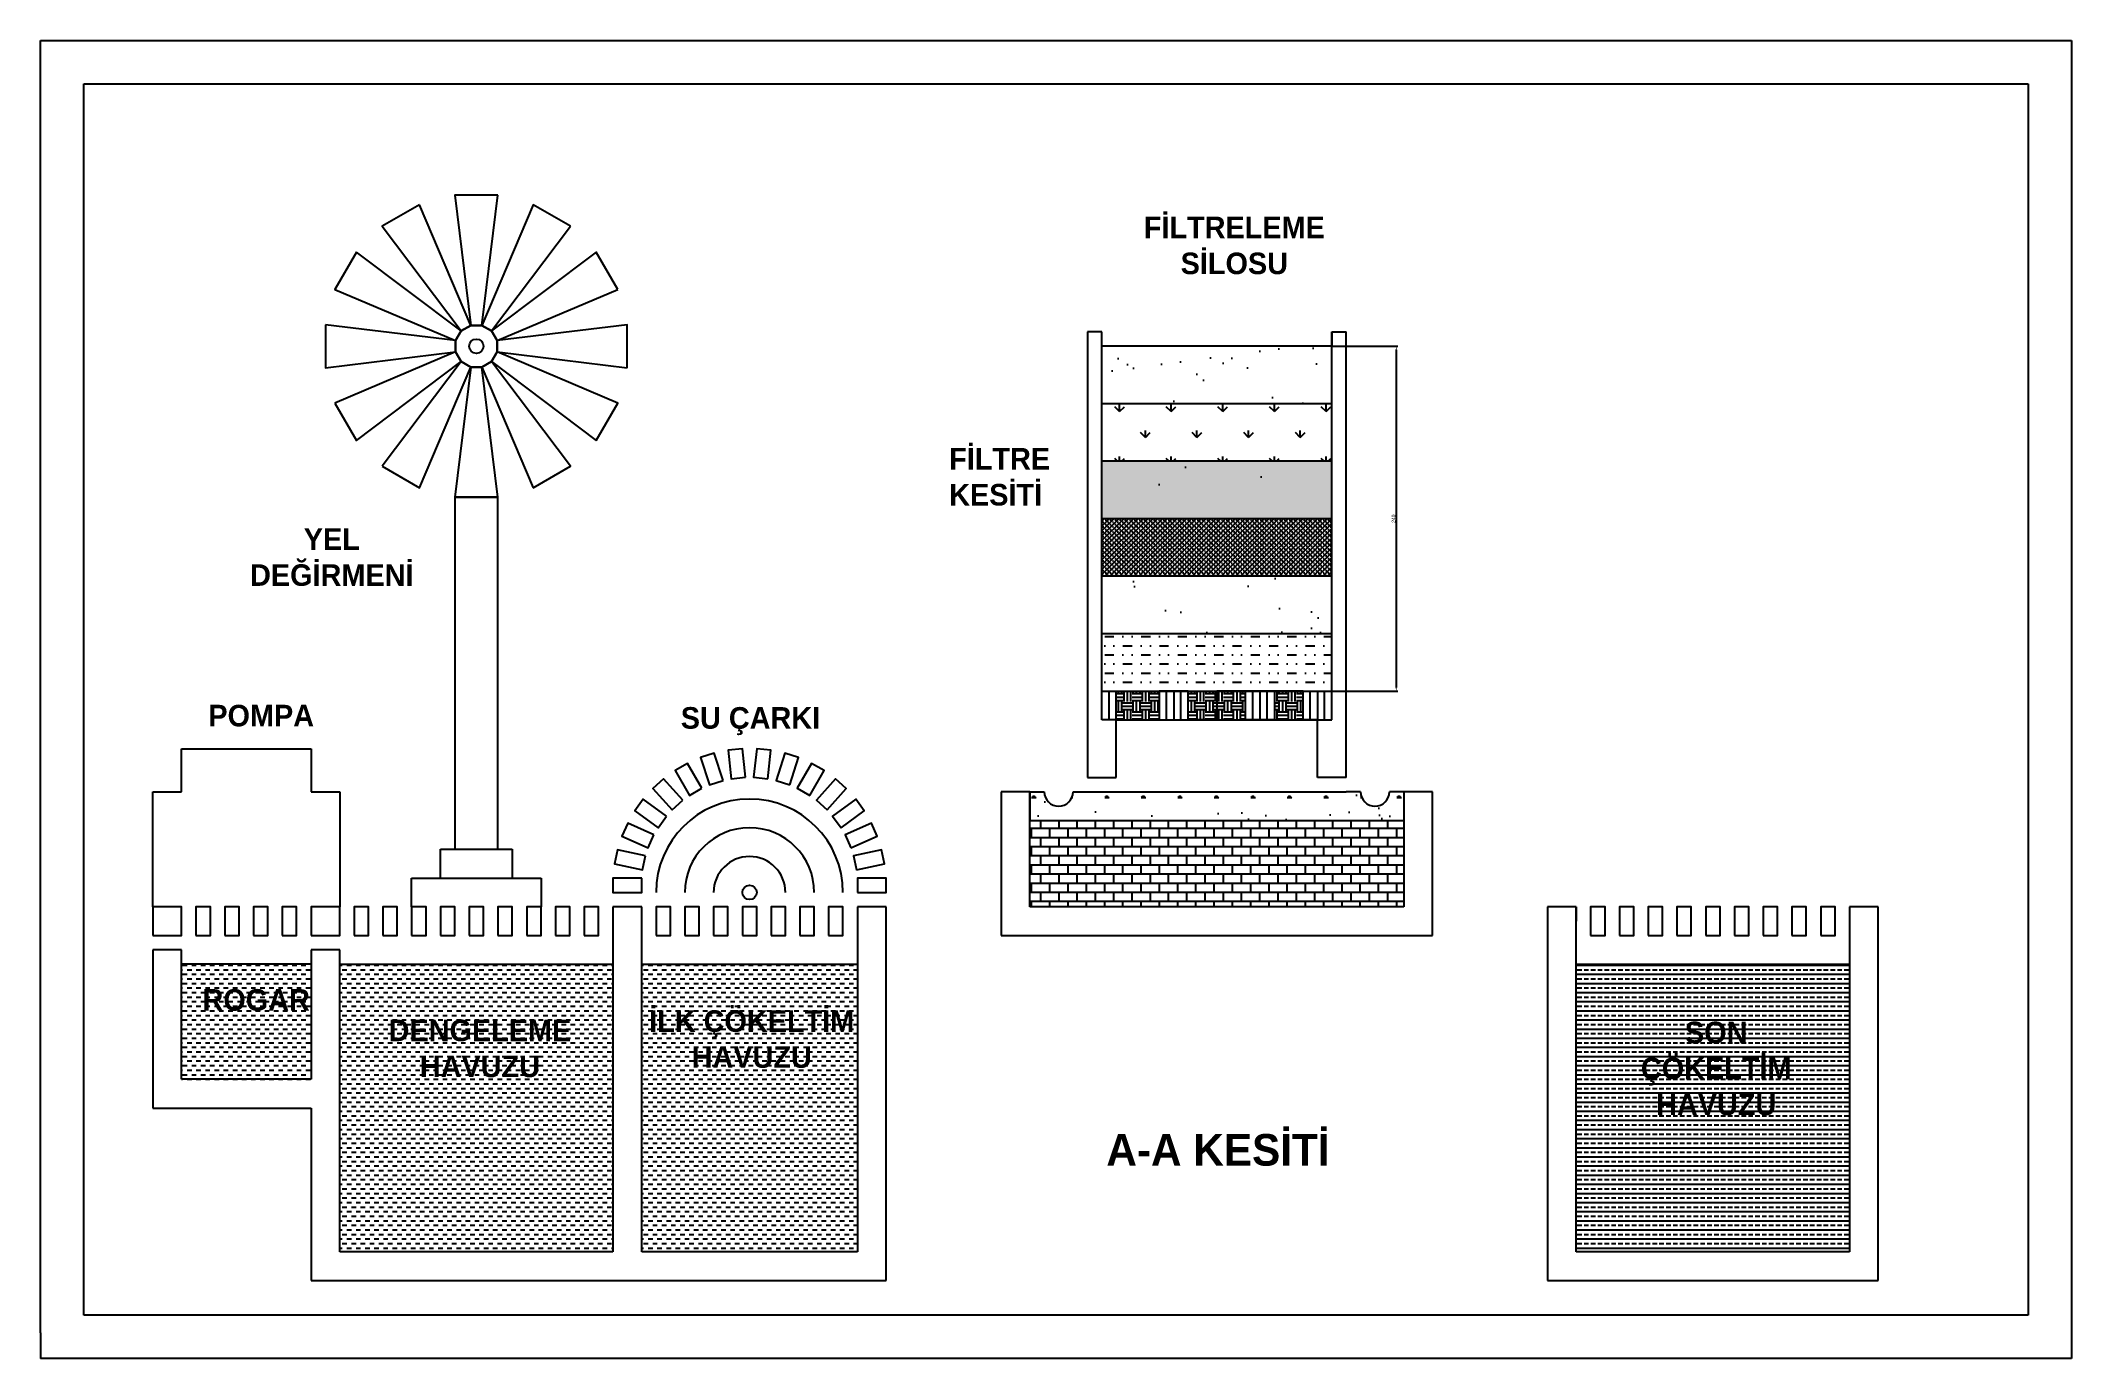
# Model space of a CAD drawing. Header units: millimetres. Extents: x 22 to 1434, y 6 to 923.
import ezdxf

# ---------------------------------------------------------------- set-up
doc = ezdxf.new("R2010")
doc.units = ezdxf.units.MM
doc.dimstyles.new('ISO-25', dxfattribs={"dimtxt": 2.5, "dimasz": 2.5, "dimexe": 1.25, "dimexo": 0.625, "dimtad": 1, "dimtxsty": 'Standard', "dimcen": 2.5, "dimadec": 0, "dimazin": 0, "dimtfac": 1, "dimtmove": 0, "dimatfit": 3, "dimfxl": 1, "dimarcsym": 0})

# ---------------------------------------------------------------- blocks, each defined once
blk = doc.blocks.new('*D10')
at = {"color": 0, "lineweight": -2}
for p, q in [((920.6, 710), (966, 710)), ((964.8, 707.5), (964.8, 472.5)), ((920.6, 470), (966, 470))]:
    blk.add_line(p, q, dxfattribs=at)
at = {"color": 0}
for points in [[(964.4, 707.5), (965.2, 707.5), (964.8, 710)], [(964.4, 472.5), (965.2, 472.5), (964.8, 470)]]:
    blk.add_solid(points, dxfattribs=at)
at = {"layer": 'Defpoints', "color": 0}
for p in [(920, 710), (920, 470), (964.8, 470)]:
    blk.add_point(p, dxfattribs=at)
at = {"color": 0, "insert": (962.9, 590), "char_height": 2.5, "attachment_point": 5, "rotation": 90}
blk.add_mtext('240', dxfattribs=at)

msp = doc.modelspace()

# ---------------------------------------------------------------- hatches: boundary and pattern name
h = msp.add_hatch()
h.set_pattern_fill('AR-SAND', color=256, style=0)
h.paths.add_polyline_path([(920, 710), (760, 710), (760, 670), (920, 670)])
h = msp.add_hatch()
h.set_pattern_fill('GRASS', color=256, style=0)
h.paths.add_polyline_path([(920, 670), (760, 670), (760, 630), (920, 630)])
h = msp.add_hatch()
h.set_pattern_fill('AR-CONC', color=256, style=0)
h.paths.add_polyline_path([(920, 630), (760, 630), (760, 590), (920, 590)])
h = msp.add_hatch()
h.set_pattern_fill('DOTS', color=256, style=0)
h.paths.add_polyline_path([(920, 630), (760, 630), (760, 590), (920, 590)])
h = msp.add_hatch()
h.set_pattern_fill('SACNCR', color=256, style=0)
h.paths.add_polyline_path([(920, 590), (760, 590), (760, 550), (920, 550)])
h = msp.add_hatch()
h.set_pattern_fill('AR-SAND', color=256, style=0)
h.paths.add_polyline_path([(920, 550), (760, 550), (760, 510), (920, 510)])
h = msp.add_hatch()
h.set_pattern_fill('MUDST', color=256, style=0)
h.paths.add_polyline_path([(920, 510), (760, 510), (760, 470), (920, 470)])
h = msp.add_hatch()
h.set_pattern_fill('EARTH', color=256, style=0)
h.paths.add_polyline_path([(800, 470), (770, 470), (770, 450), (800, 450)])
h.paths.add_polyline_path([(840, 470), (820, 470), (820, 450), (840, 450)])
h.paths.add_polyline_path([(860, 470), (840, 470), (840, 450), (860, 450)])
h.paths.add_polyline_path([(900, 470), (880, 470), (880, 450), (900, 450)])
h = msp.add_hatch()
h.set_pattern_fill('AR-CONC', color=256, style=0)
h.paths.add_polyline_path([(940, 400), (930, 400), (750, 400), (740, 400, -1), (720, 400), (710, 400), (710, 390), (710, 380), (970, 380), (970, 400), (960, 400, -1)])
h = msp.add_hatch()
h.set_pattern_fill('AR-SAND', color=256, style=0)
h.paths.add_polyline_path([(940, 400), (930, 400), (750, 400), (740, 400, -1), (720, 400), (710, 400), (710, 390), (710, 380), (970, 380), (970, 400), (960, 400, -1)])
h = msp.add_hatch()
h.set_pattern_fill('SWAMP', color=256, style=0)
h.paths.add_polyline_path([(970, 400), (960, 400, -1), (940, 400), (930, 400), (750, 400), (740, 400, -1), (720, 400), (710, 400), (710, 390), (710, 380), (970, 380)])
h = msp.add_hatch()
h.set_pattern_fill('BRICK', color=256, style=0)
h.paths.add_polyline_path([(970, 380), (710, 380), (710, 320), (970, 320)])
h = msp.add_hatch()
h.set_pattern_fill('DASH', color=256, style=0)
h.paths.add_polyline_path([(210, 280), (120, 280), (120, 200), (210, 200)])
h.paths.add_polyline_path([(420, 280), (230, 280), (230, 80), (420, 80)])
h = msp.add_hatch()
h.set_pattern_fill('DASH', color=256, style=0)
h.paths.add_polyline_path([(590, 280), (440, 280), (440, 80), (590, 80)])
h = msp.add_hatch()
h.set_pattern_fill('BRASS', color=256, style=0)
h.paths.add_polyline_path([(1280, 280), (1090, 280), (1090, 80), (1280, 80)])
h.paths.add_polyline_path([(1111.645, 243.816), (1263.014, 243.816), (1263.014, 190.913), (1111.645, 190.913)], flags=24)

# ---------------------------------------------------------------- linework, layer by layer
for p, q in [((21.929, 23.547), (21.929, 922.629)), ((21.929, 922.629), (1434.362, 922.629)), ((1434.362, 922.629), (1434.362, 23.547)), ((51.929, 892.629), (1404.362, 892.629)), ((51.929, 35.819), (51.929, 892.629)), ((1404.362, 892.629), (1404.362, 35.819)), ((760, 720), (750, 720)), ((750, 720), (750, 410)), ((750, 720), (750, 410)), ((760, 450), (760, 720)), ((920, 710), (760, 710)), ((920, 450), (920, 720)), ((920, 720), (930, 720)), ((920, 720), (920, 710)), ((930, 410), (930, 720)), ((920, 670), (760, 670)), ((920, 630), (760, 630)), ((340, 605), (310, 605)), ((310, 605), (310, 360)), ((340, 360), (340, 605)), ((920, 590), (760, 590)), ((920, 550), (760, 550)), ((920, 510), (760, 510)), ((760, 450), (760, 470)), ((760, 470), (920, 470)), ((760, 470), (765, 470)), ((765, 470), (765, 450)), ((770, 450), (770, 470)), ((820, 470), (800, 470)), ((800, 470), (800, 450)), ((805, 450), (805, 470)), ((805, 470), (810, 470)), ((810, 470), (810, 450)), ((815, 450), (815, 470)), ((820, 450), (820, 470)), ((860, 470), (840, 470)), ((840, 470), (840, 450)), ((900, 470), (860, 470)), ((860, 450), (860, 470)), ((865, 450), (865, 470)), ((865, 470), (870, 470)), ((870, 470), (870, 450)), ((875, 450), (875, 470)), ((900, 470), (880, 470)), ((880, 470), (880, 450)), ((900, 450), (900, 470)), ((905, 450), (905, 470)), ((905, 470), (910, 470)), ((910, 470), (910, 450)), ((915, 450), (915, 470)), ((770, 450), (760, 450)), ((770, 410), (770, 450)), ((770, 450), (910, 450)), ((800, 450), (805, 450)), ((810, 450), (815, 450)), ((840, 450), (820, 450)), ((880, 450), (860, 450)), ((860, 450), (865, 450)), ((870, 450), (875, 450)), ((910, 450), (900, 450)), ((900, 450), (905, 450)), ((910, 410), (910, 450)), ((910, 450), (920, 450)), ((910, 450), (915, 450)), ((120, 400), (120, 430)), ((120, 430), (210, 430)), ((210, 430), (210, 400)), ((750, 410), (770, 410)), ((930, 410), (910, 410)), ((100, 320), (100, 400)), ((100, 400), (120, 400)), ((210, 400), (230, 400)), ((230, 400), (230, 320)), ((710, 400), (690, 400)), ((690, 400), (690, 320)), ((710, 320), (710, 400)), ((710, 400), (710, 380)), ((710, 400), (720, 400)), ((710, 390), (710, 400)), ((740, 400), (750, 400)), ((750, 400), (930, 400)), ((940, 400), (930, 400)), ((970, 400), (960, 400)), ((990, 400), (970, 400)), ((970, 400), (970, 320)), ((990, 300), (990, 400)), ((710, 380), (970, 380)), ((300, 340), (300, 360)), ((300, 360), (350, 360)), ((310, 360), (340, 360)), ((350, 360), (350, 340)), ((280, 320), (280, 340)), ((280, 340), (300, 340)), ((300, 340), (350, 340)), ((350, 340), (370, 340)), ((370, 340), (370, 320)), ((440, 320), (420, 320)), ((420, 320), (420, 80)), ((440, 80), (440, 320)), ((610, 320), (590, 320)), ((590, 320), (590, 80)), ((610, 60), (610, 320)), ((690, 320), (690, 300)), ((970, 320), (710, 320)), ((990, 300), (990, 320)), ((1070, 320), (1070, 60)), ((1090, 320), (1070, 320)), ((1090, 80), (1090, 320)), ((1090, 320), (1090, 310)), ((1300, 320), (1280, 320)), ((1280, 320), (1280, 80)), ((1300, 60), (1300, 320)), ((690, 300), (990, 300)), ((100, 290), (100, 180)), ((120, 290), (100, 290)), ((120, 200), (120, 290)), ((230, 290), (210, 290)), ((210, 290), (210, 200)), ((230, 80), (230, 290)), ((210, 280), (120, 280)), ((230, 280), (420, 280)), ((440, 280), (590, 280)), ((1090, 280), (1280, 280)), ((210, 200), (120, 200)), ((100, 180), (210, 180)), ((210, 180), (210, 60)), ((420, 80), (230, 80)), ((590, 80), (440, 80)), ((1280, 80), (1090, 80)), ((210, 60), (610, 60)), ((1070, 60), (1300, 60)), ((1404.362, 35.819), (51.929, 35.819)), ((21.929, 23.547), (21.929, 5.819)), ((1434.362, 23.547), (1434.362, 5.819)), ((25.264, 5.819), (21.929, 5.819)), ((1434.362, 5.819), (25.264, 5.819))]:
    msp.add_line(p, q)
for points in [[(285.49, 808.433), (259.51, 793.433), (314.393, 720.607), (321.118, 724.489), (285.49, 808.433)], [(340, 815), (310, 815), (321.118, 724.489), (328.882, 724.489), (340, 815)], [(390.49, 793.433), (364.51, 808.433), (328.882, 724.489), (335.607, 720.607), (390.49, 793.433)], [(241.567, 775.49), (226.567, 749.51), (310.511, 713.882), (314.393, 720.607), (241.567, 775.49)], [(423.433, 749.51), (408.433, 775.49), (335.607, 720.607), (339.489, 713.882), (423.433, 749.51)], [(220, 725), (220, 695), (310.511, 706.118), (310.511, 713.882), (220, 725)], [(430, 695), (430, 725), (339.489, 713.882), (339.489, 706.118), (430, 695)], [(226.567, 670.49), (241.567, 644.51), (314.393, 699.393), (310.511, 706.118), (226.567, 670.49)], [(259.51, 626.567), (285.49, 611.567), (321.118, 695.511), (314.393, 699.393), (259.51, 626.567)], [(310, 605), (340, 605), (328.882, 695.511), (321.118, 695.511), (310, 605)], [(364.51, 611.567), (390.49, 626.567), (335.607, 699.393), (328.882, 695.511), (364.51, 611.567)], [(408.433, 644.51), (423.433, 670.49), (339.489, 706.118), (335.607, 699.393), (408.433, 644.51)]]:
    msp.add_lwpolyline(points)
for points in [[(321.118, 724.489), (314.393, 720.607), (310.511, 713.882), (310.511, 706.118), (314.393, 699.393), (321.118, 695.511), (328.882, 695.511), (335.607, 699.393), (339.489, 706.118), (339.489, 713.882), (335.607, 720.607), (328.882, 724.489)], [(496.579, 407.874), (490.399, 426.895), (480.888, 423.805), (487.068, 404.784)], [(512.133, 410.112), (510.042, 430.002), (500.097, 428.957), (502.188, 409.066)], [(527.812, 409.066), (529.903, 428.957), (519.958, 430.002), (517.867, 410.112)], [(542.932, 404.784), (549.112, 423.805), (539.601, 426.895), (533.421, 407.874)], [(481.83, 402.452), (471.83, 419.772), (463.17, 414.772), (473.17, 397.452)], [(556.83, 397.452), (566.83, 414.772), (558.17, 419.772), (548.17, 402.452)], [(468.531, 394.082), (455.148, 408.944), (447.717, 402.253), (461.099, 387.39)], [(568.901, 387.39), (582.283, 402.253), (574.852, 408.944), (561.469, 394.082)], [(457.263, 383.129), (441.082, 394.885), (435.204, 386.795), (451.385, 375.039)], [(578.615, 375.039), (594.796, 386.795), (588.918, 394.885), (572.737, 383.129)], [(448.518, 370.073), (430.247, 378.208), (426.179, 369.072), (444.45, 360.938)], [(585.55, 360.938), (603.821, 369.072), (599.753, 378.208), (581.482, 370.073)], [(442.678, 355.484), (423.116, 359.642), (421.036, 349.861), (440.599, 345.703)], [(589.401, 345.703), (608.964, 349.861), (606.884, 359.642), (587.322, 355.484)], [(440, 340), (420, 340), (420, 330), (440, 330)], [(590, 330), (610, 330), (610, 340), (590, 340)], [(100, 300), (120, 300), (120, 320), (100, 320)], [(100, 300), (120, 300), (120, 320), (100, 320)], [(130, 300), (140, 300), (140, 320), (130, 320)], [(150, 300), (160, 300), (160, 320), (150, 320)], [(170, 300), (180, 300), (180, 320), (170, 320)], [(190, 300), (200, 300), (200, 320), (190, 320)], [(210, 300), (230, 300), (230, 320), (210, 320)], [(240, 300), (250, 300), (250, 320), (240, 320)], [(260, 300), (270, 300), (270, 320), (260, 320)], [(280, 300), (290, 300), (290, 320), (280, 320)], [(300, 300), (310, 300), (310, 320), (300, 320)], [(320, 300), (330, 300), (330, 320), (320, 320)], [(340, 300), (350, 300), (350, 320), (340, 320)], [(360, 300), (370, 300), (370, 320), (360, 320)], [(380, 300), (390, 300), (390, 320), (380, 320)], [(400, 300), (410, 300), (410, 320), (400, 320)], [(450, 300), (460, 300), (460, 320), (450, 320)], [(470, 300), (480, 300), (480, 320), (470, 320)], [(490, 300), (500, 300), (500, 320), (490, 320)], [(510, 300), (520, 300), (520, 320), (510, 320)], [(530, 300), (540, 300), (540, 320), (530, 320)], [(550, 300), (560, 300), (560, 320), (550, 320)], [(570, 300), (580, 300), (580, 320), (570, 320)], [(1100, 300), (1110, 300), (1110, 320), (1100, 320)], [(1120, 300), (1130, 300), (1130, 320), (1120, 320)], [(1140, 300), (1150, 300), (1150, 320), (1140, 320)], [(1160, 300), (1170, 300), (1170, 320), (1160, 320)], [(1180, 300), (1190, 300), (1190, 320), (1180, 320)], [(1200, 300), (1210, 300), (1210, 320), (1200, 320)], [(1220, 300), (1230, 300), (1230, 320), (1220, 320)], [(1240, 300), (1250, 300), (1250, 320), (1240, 320)], [(1260, 300), (1270, 300), (1270, 320), (1260, 320)]]:
    msp.add_lwpolyline(points, close=True)
for centre in [(325, 710), (515, 330)]:
    msp.add_circle(centre, 5)
for centre, radius, start, end in [((730, 400), 10, 180, 0), ((950, 400), 10, 180, 0), ((515, 330), 65, 360, 180), ((515, 330), 45, 360, 180), ((515, 330), 25, 360, 180)]:
    msp.add_arc(centre, radius, start, end)

# ---------------------------------------------------------------- texts
for s, insert, char_height, width, attachment_point in [('{\\fUbuntu Mono|b1|i0|c162|p49;\\C3;FİLTRELEME SİLOSU}', (852.178, 800.154), 15, 99.02231, 2), ('{\\fUbuntu Mono|b1|i0|c162|p49;\\C3;FİLTRE KESİTİ}', (653.852, 639.198), 15, 99.02231, 1), ('{\\fUbuntu Mono|b1|i0|c162|p49;\\C3;YEL DEĞİRMENİ}', (224.446, 583.306), 15, 99.02231, 2), ('{\\fUbuntu Mono|b1|i0|c162|p49;\\C3;POMPA}', (138.563, 460.535), 15, 99.02231, 1), ('{\\fUbuntu Mono|b1|i0|c162|p49;\\C3;SU ÇARKI}', (467.167, 458.923), 15, 99.02231, 1), ('{\\fUbuntu Mono|b1|i0|c162|p49;\\C3;ROGAR}', (134.516, 262.728), 15, 99.02231, 1), ('{\\fUbuntu Mono|b1|i0|c162|p49;\\C3;DENGELEME HAVUZU}', (327.492, 241.499), 15, 99.02231, 2), ('{\\fUbuntu Mono|b1|i0|c162|p49;\\C3;İLK ÇÖKELTİM HAVUZU}', (516.501, 247.996), 15, 160.45952, 2), ('{\\fUbuntu Mono|b1|i0|c162|p49;\\C3;SON ÇÖKELTİM HAVUZU}', (1187.33, 240.066), 15, 151.9597, 2), ('{\\fUbuntu Mono|b1|i0|c162|p49;\\C3;A-A KESİTİ}', (763.168, 161.917), 22, 236.21734, 1)]:
    msp.add_mtext(s, dxfattribs=dict(insert=insert, char_height=char_height, width=width, attachment_point=attachment_point))

# ---------------------------------------------------------------- dimensions: what is measured, and where the dimension line sits
dim = msp.add_linear_dim(base=(964.78, 470), p1=(920, 710), p2=(920, 470), angle=90, dimstyle='ISO-25')
dim.commit()
dim.dimension.update_dxf_attribs({"geometry": '*D10', "text_midpoint": (962.905, 590)})

doc.saveas('drawing.dxf')
